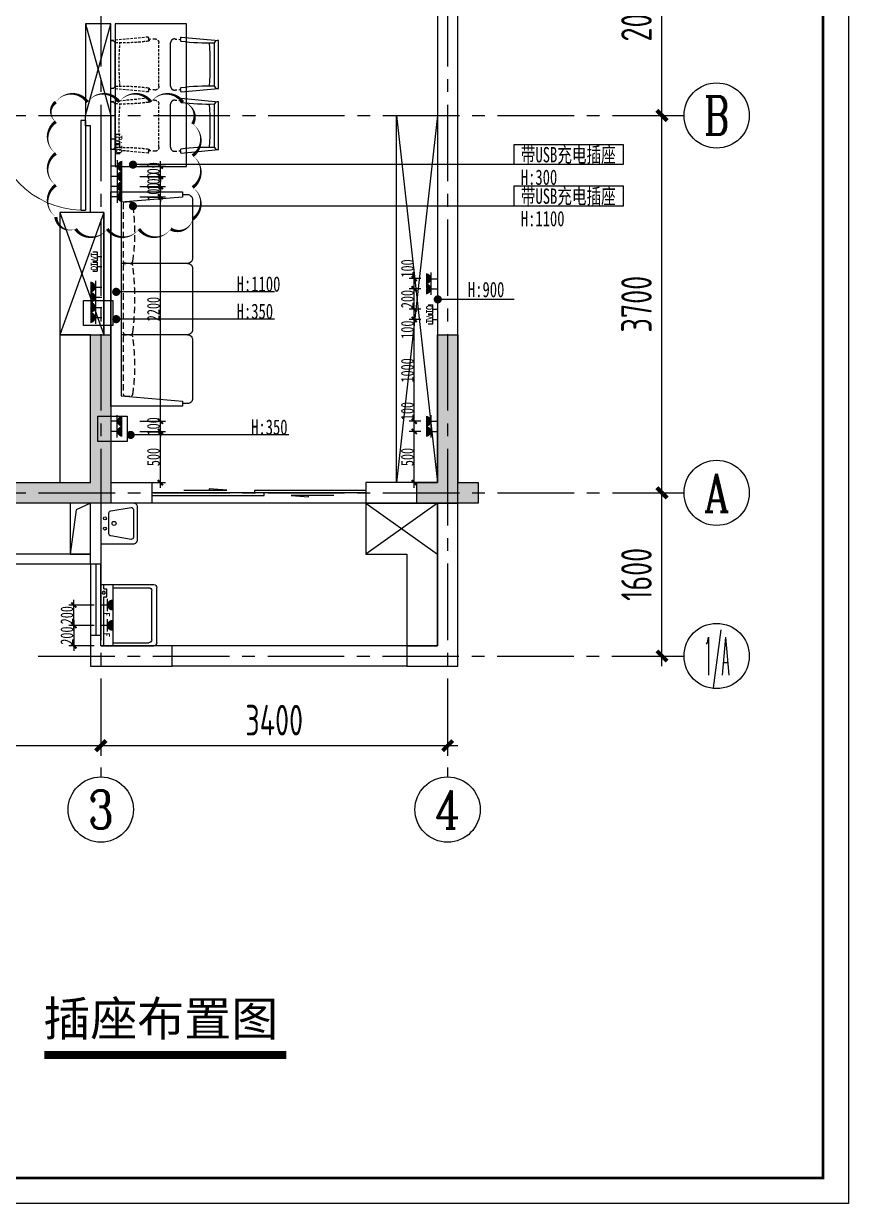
# Model space of a CAD drawing. Header units: millimetres. Extents: x -133666 to 880576, y -269375 to 86941.
# Drawn here: x 29117 to 37204, y -186999 to -175430 of the extents above; entities that cross this region are included whole.
import ezdxf
from ezdxf.enums import TextEntityAlignment as Align

# ---------------------------------------------------------------- set-up
doc = ezdxf.new("R2010")
doc.units = ezdxf.units.MM
doc.header["$LTSCALE"] = 1000
for name, pattern in [('CENTER', [50.8, 31.75, -6.35, 6.35, -6.35]), ('CENTER2', [1.125, 0.75, -0.125, 0.125, -0.125]), ('DASH', [0.35, 0.25, -0.1]), ('DASHED', [19.05, 12.7, -6.35]), ('TRATTEGGIATA2', [0.375, 0.25, -0.125])]:
    doc.linetypes.add(name, pattern=pattern)
doc.layers.get('0').update_dxf_attribs({"linetype": 'CONTINUOUS'})
doc.layers.get('Defpoints').update_dxf_attribs({"color": 6, "linetype": 'CONTINUOUS'})
for name, color, linetype in [('6#轴网(1-4)20181120$0$11 12 17 18 19 20 21 22-ZW$0$AXIS_轴号_A', 8, 'CONTINUOUS'), ('6#轴网(1-4)20181120$0$11 12 17 18 19 20 21 22-ZW$0$AXIS_轴文_A', 8, 'CONTINUOUS'), ('6#轴网(1-4)20181120$0$AXIS_TEXT', 8, 'CONTINUOUS'), ('A-FUR', 8, 'CONTINUOUS'), ('A-Lvtry', 5, 'CONTINUOUS'), ('A-洞口', 105, 'CONTINUOUS'), ('AE-FLOR', 151, 'CONTINUOUS'), ('AXIS', 253, 'CENTER'), ('BORDER', 7, 'CONTINUOUS'), ('DIM', 3, 'CONTINUOUS'), ('M-机电点位(布局空间)', 7, 'CONTINUOUS'), ('P-活动家具', 146, 'CONTINUOUS'), ('PUB_HATCH', 8, 'CONTINUOUS'), ('PUB_TEXT', 7, 'CONTINUOUS'), ('WALL', 2, 'CONTINUOUS'), ('WINDOW', 4, 'CONTINUOUS'), ('剪力墙', 6, 'CONTINUOUS'), ('家具', 8, 'CONTINUOUS'), ('栏杆', 142, 'CONTINUOUS')]:
    doc.layers.add(name, color=color, linetype=linetype)
doc.layers.add('S-ANNO-REVS', color=1, linetype='CONTINUOUS', true_color=0xff0000, plot=False)
doc.styles.add('6#轴网(1-4)20181120$0$11 12 17 18 19 20 21 22-ZW$0$_TCH_AXIS', font='COMPLEX', dxfattribs={"bigfont": 'GBCBIG'})
doc.styles.add('6#轴网(1-4)20181120$0$COMPLEX', font='COMPLEX')
doc.styles.add('DIM', font='', dxfattribs={"width": 0.7})
doc.styles.add('HZ', font='romans.shx', dxfattribs={"width": 0.9, "bigfont": 'bzhz.shx'})
doc.styles.add('ZZ', font='tssdeng.shx', dxfattribs={"width": 0.7, "bigfont": 'tssdchn.shx'})
doc.styles.add('黑体', font='simhei.ttf')
doc.styles.get('DIM').set_extended_font_data('SimSun')
doc.dimstyles.new('TSSD_100_100', dxfattribs={"dimtxt": 300, "dimasz": 100, "dimexe": 100, "dimexo": 250, "dimgap": 100, "dimtad": 1, "dimdec": 0, "dimzin": 0, "dimdsep": 46, "dimtxsty": 'ZZ', "dimblk": 'ARCHTICK', "dimcen": 0, "dimdle": 100, "dimclrd": 256, "dimclrt": 7, "dimadec": 0, "dimazin": 0, "dimtfac": 1, "dimtdec": 0, "dimtix": 1, "dimtmove": 2, "dimatfit": 3, "dimfxl": 0, "dimtolj": 1, "dimtzin": 0, "dimarcsym": 0})
doc.dimstyles.new('金螳螂1-50', dxfattribs={"dimscale": 50, "dimtxt": 2.5, "dimasz": 1, "dimexe": 1, "dimexo": 1, "dimgap": 0.1, "dimtad": 1, "dimdec": 0, "dimrnd": 5, "dimzin": 0, "dimdsep": 46, "dimtxsty": 'DIM', "dimblk": 'ARCHTICK', "dimcen": 2, "dimdle": 1, "dimclrd": 254, "dimclre": 254, "dimclrt": 30, "dimadec": 0, "dimazin": 0, "dimtfac": 1, "dimtdec": 0, "dimtix": 1, "dimtmove": 2, "dimatfit": 3, "dimldrblk": 'A', "dimfxl": 0, "dimtolj": 1, "dimtzin": 0, "dimarcsym": 0})

# ---------------------------------------------------------------- blocks, each defined once
blk = doc.blocks.new('6#轴网(1-4)20181120$0$_AXISO')
at = {"color": 8}
blk.add_circle((0, 0), 0.5, dxfattribs=at)
at = {"layer": '6#轴网(1-4)20181120$0$AXIS_TEXT', "color": 8, "style": '6#轴网(1-4)20181120$0$COMPLEX', "width": 1.041667}
blk.add_attdef('A', text='', height=0.56, dxfattribs=at).set_placement((-0.25, -0.28), (0.25, -0.28), align=Align.FIT)
blk = doc.blocks.new('_ArchTick')
at = {"color": 0, "linetype": 'ByBlock', "const_width": 0.4}
blk.add_lwpolyline([(-0.5, -0.5), (0.5, 0.5)], dxfattribs=at)
blk = doc.blocks.new('*D350')
at = {"layer": 'Defpoints', "color": 0}
for p in [(3400, -1600), (0, -1725), (3400, -2379)]:
    blk.add_point(p, dxfattribs=at)
at = {"layer": 'DIM', "color": 0, "lineweight": -2}
for p, q in [((3400, -1850), (3400, -2479)), ((0, -1975), (0, -2479))]:
    blk.add_line(p, q, dxfattribs=at)
at = {"layer": 'DIM', "lineweight": -2}
blk.add_line((-100, -2379), (3500, -2379), dxfattribs=at)
at = {"layer": 'DIM', "lineweight": -2, "xscale": 100, "yscale": 100, "zscale": 100, "rotation": 180}
blk.add_blockref('_ArchTick', (0, -2379), dxfattribs=at)
at = {"layer": 'DIM', "lineweight": -2, "xscale": 100, "yscale": 100, "zscale": 100}
blk.add_blockref('_ArchTick', (3400, -2379), dxfattribs=at)
at = {"layer": 'DIM', "color": 7, "insert": (1700, -2129), "char_height": 300, "attachment_point": 5, "style": 'ZZ'}
blk.add_mtext('\\A1;3400', dxfattribs=at)
blk = doc.blocks.new('*D351')
at = {"layer": 'Defpoints', "color": 0}
for p in [(3400, -1600), (6800, -1600), (6800, -2379)]:
    blk.add_point(p, dxfattribs=at)
at = {"layer": 'DIM', "color": 0, "lineweight": -2}
for p, q in [((3400, -1850), (3400, -2479)), ((6800, -1850), (6800, -2479))]:
    blk.add_line(p, q, dxfattribs=at)
at = {"layer": 'DIM', "lineweight": -2}
blk.add_line((3300, -2379), (6900, -2379), dxfattribs=at)
at = {"layer": 'DIM', "lineweight": -2, "xscale": 100, "yscale": 100, "zscale": 100, "rotation": 180}
blk.add_blockref('_ArchTick', (3400, -2379), dxfattribs=at)
at = {"layer": 'DIM', "lineweight": -2, "xscale": 100, "yscale": 100, "zscale": 100}
blk.add_blockref('_ArchTick', (6800, -2379), dxfattribs=at)
at = {"layer": 'DIM', "color": 7, "insert": (5100, -2129), "char_height": 300, "attachment_point": 5, "style": 'ZZ'}
blk.add_mtext('\\A1;3400', dxfattribs=at)
blk = doc.blocks.new('*D355')
at = {"layer": 'Defpoints', "color": 0}
for p in [(8739, 100), (8902, 100), (8739, -1500)]:
    blk.add_point(p, dxfattribs=at)
at = {"layer": 'DIM', "lineweight": -2}
blk.add_line((8902, -1600), (8902, 200), dxfattribs=at)
at = {"layer": 'DIM', "color": 0, "lineweight": -2}
for p, q in [((8989, 100), (9002, 100)), ((8989, -1500), (9002, -1500))]:
    blk.add_line(p, q, dxfattribs=at)
at = {"layer": 'DIM', "lineweight": -2, "xscale": 100, "yscale": 100, "zscale": 100}
for p, rotation in [((8902, 100), 90), ((8902, -1500), 270)]:
    blk.add_blockref('_ArchTick', p, dxfattribs=dict(at, rotation=rotation))
at = {"layer": 'DIM', "color": 7, "insert": (8652, -700), "char_height": 300, "attachment_point": 5, "rotation": 90, "style": 'ZZ'}
blk.add_mtext('\\A1;1600', dxfattribs=at)
blk = doc.blocks.new('*D356')
at = {"layer": 'Defpoints', "color": 0}
for p in [(8739, 3800), (8902, 3800), (8739, 100)]:
    blk.add_point(p, dxfattribs=at)
at = {"layer": 'DIM', "lineweight": -2}
blk.add_line((8902, 0), (8902, 3900), dxfattribs=at)
at = {"layer": 'DIM', "color": 0, "lineweight": -2}
for p, q in [((8989, 3800), (9002, 3800)), ((8989, 100), (9002, 100))]:
    blk.add_line(p, q, dxfattribs=at)
at = {"layer": 'DIM', "lineweight": -2, "xscale": 100, "yscale": 100, "zscale": 100}
for p, rotation in [((8902, 3800), 90), ((8902, 100), 270)]:
    blk.add_blockref('_ArchTick', p, dxfattribs=dict(at, rotation=rotation))
at = {"layer": 'DIM', "color": 7, "insert": (8652, 1950), "char_height": 300, "attachment_point": 5, "rotation": 90, "style": 'ZZ'}
blk.add_mtext('\\A1;3700', dxfattribs=at)
blk = doc.blocks.new('*D357')
at = {"layer": 'Defpoints', "color": 0}
for p in [(8739, 5800), (8902, 5800), (8739, 3800)]:
    blk.add_point(p, dxfattribs=at)
at = {"layer": 'DIM', "lineweight": -2}
blk.add_line((8902, 3700), (8902, 5900), dxfattribs=at)
at = {"layer": 'DIM', "color": 0, "lineweight": -2}
for p, q in [((8989, 5800), (9002, 5800)), ((8989, 3800), (9002, 3800))]:
    blk.add_line(p, q, dxfattribs=at)
at = {"layer": 'DIM', "lineweight": -2, "xscale": 100, "yscale": 100, "zscale": 100}
for p, rotation in [((8902, 5800), 90), ((8902, 3800), 270)]:
    blk.add_blockref('_ArchTick', p, dxfattribs=dict(at, rotation=rotation))
at = {"layer": 'DIM', "color": 7, "insert": (8652, 4800), "char_height": 300, "attachment_point": 5, "rotation": 90, "style": 'ZZ'}
blk.add_mtext('\\A1;2000', dxfattribs=at)
blk = doc.blocks.new('A$C68CA6050')
blk.add_wipeout([(0, 850), (2100, 850), (2100, 150), (2075, 150), (2075, 100), (2072, 83), (2060, 65), (2040, 52), (2025, 50), (1450, 50), (1437, 52), (1423, 58), (1415, 65), (1407, 74), (1403, 82), (1400, 100), (1398, 86), (1395, 79), (1391, 71), (1380, 60), (1364, 52), (1350, 50), (750, 50), (733, 53), (725, 57), (715, 65), (708, 73), (703, 82), (701, 89), (700, 100), (698, 86), (694, 77), (691, 71), (685, 65), (677, 58), (670, 54), (650, 50), (641, 50), (75, 50), (58, 53), (40, 65), (32, 75), (26, 89), (25, 100), (25, 150), (0, 150)]).translate(0, 0, 0).dxf.layer = 'P-活动家具'
at = {"layer": 'P-活动家具', "elevation": 0}
blk.add_lwpolyline([(1050, 50), (1043, 50), (750, 50, -0.414214), (700, 100, -0.414214), (650, 50), (75, 50, -0.414214), (25, 100), (25, 150), (0, 150), (0, 850), (1050, 850), (2100, 850), (2100, 150), (2075, 150), (2075, 100, -0.414214), (2025, 50), (1450, 50, -0.414214), (1400, 100, -0.414214), (1350, 50), (1057, 50)], format="xyb", close=True, dxfattribs=at)
for points in [[(0, 850), (2100, 850), (2100, 150), (2050, 150), (2000, 750), (100, 750), (50, 150), (0, 150), (0, 850)], [(700, 100), (700, 750)], [(1400, 100), (1400, 750)]]:
    blk.add_lwpolyline(points, dxfattribs=at)
at = {"layer": 'P-活动家具', "color": 251, "linetype": 'DASHED', "ltscale": 0.005, "elevation": 0}
for points in [[(103, 729, -0.008996), (692, 729, -0.12873), (695, 650, -0.310462), (679, 636, -0.072657), (116, 636, -0.310462), (101, 650, -0.12873), (103, 729, -0.746294)], [(1392, 729, 0.007743), (708, 729, 0.12873), (705, 650, 0.310462), (721, 636, 0.062134), (1379, 636, 0.310462), (1395, 650, 0.12873), (1392, 729, 0.746294)], [(1996, 729, 0.009023), (1409, 729, 0.12873), (1406, 650, 0.310462), (1422, 636, 0.072882), (1983, 636, 0.310462), (1999, 650, 0.12873), (1996, 729, 0.746294)]]:
    blk.add_lwpolyline(points, format="xyb", dxfattribs=at)
blk = doc.blocks.new('$DorLib2D$00000131')
at = {"color": 0, "linetype": 'Continuous'}
for p, q in [((0.15, 0.125), (0.2319, 0.1973)), ((0.2319, 0.1973), (0.2319, 0.125)), ((-0.5, 0.125), (-0.5, 0)), ((0.0192, 0.125), (-0.5, 0.125)), ((0.0192, 0), (0.0192, 0.125)), ((0.35, 0.125), (0.15, 0.125)), ((-0.5, 0), (0.0192, 0)), ((-0.024, 0), (0.5, 0)), ((-0.024, -0.125), (-0.024, 0)), ((0.5, 0), (0.5, -0.125)), ((-0.35, -0.125), (-0.15, -0.125)), ((-0.2319, -0.1973), (-0.2319, -0.125)), ((-0.15, -0.125), (-0.2319, -0.1973)), ((0.5, -0.125), (-0.024, -0.125))]:
    blk.add_line(p, q, dxfattribs=at)
blk = doc.blocks.new('$DorLib2D$00000001')
for p, q in [((0.45, 0.975), (0.5, 0.975)), ((0.45, 0), (0.45, 0.975)), ((0.5, 0), (0.5, 0.975)), ((0.5, 0), (0.45, 0))]:
    blk.add_line(p, q)
at = {"lineweight": 13}
blk.add_arc((0.475, 0), 0.975, 91.4693, 180, dxfattribs=at)
blk = doc.blocks.new('B20190310213323')
at = {"layer": 'PUB_HATCH'}
for points in [[(3400, 200), (3400, 1650), (3600, 1650), (3600, 0), (2500, 0), (2500, 200)], [(6600, 0), (6600, 200), (6800, 200), (6800, 1650), (7000, 1650), (7000, 200), (7200, 200), (7200, 0)]]:
    blk.add_hatch(color=256, dxfattribs=at).paths.add_polyline_path(points)
at = {"layer": 'A-洞口'}
blk.add_lwpolyline([(3200, 0), (3200, -500), (3400, -500), (3400, 0)], close=True, dxfattribs=at)
blk.add_lwpolyline([(3400, 0), (3257, -66), (3200, -500)], dxfattribs=at)
at = {"layer": 'AE-FLOR'}
for points in [[(3400, -600), (3400, -1300)], [(3500, -1300), (3500, -600)], [(6500, -1400), (4200, -1400)], [(6500, -1600), (4200, -1600)]]:
    blk.add_lwpolyline(points, dxfattribs=at)
at = {"layer": 'WALL'}
for p, q in [((3530, 2850), (3530, 1650)), ((3600, 2850), (3600, 1650))]:
    blk.add_line(p, q, dxfattribs=at)
for points in [[(7000, 100), (7000, 9000), (6700, 9000), (6700, 8800), (6800, 8800), (6800, 200), (6100, 200), (6100, 0), (6800, 0), (6800, -1400), (6500, -1400), (6500, -1600), (7000, -1600)], [(3500, -1400), (3500, -1300), (3400, -1300), (3400, -1600), (4200, -1600), (4200, -1400)]]:
    blk.add_lwpolyline(points, close=True, dxfattribs=at)
for points in [[(3400, 2850), (3400, 3700), (3350, 3700), (3350, 3800), (3600, 3800), (3600, 2850)], [(3530, 2850), (3400, 2850), (3400, 2850)], [(3600, 1650), (3600, 200), (4000, 200), (4000, 0), (3500, 0), (3500, -600), (3400, -600), (3400, 0), (2500, 0), (2500, 0), (2500, 200), (2500, 200), (2500, 200), (3400, 200), (3400, 1650)], [(3400, 1650), (3530, 1650)]]:
    blk.add_lwpolyline(points, dxfattribs=at)
at = {"layer": 'WINDOW'}
blk.add_line((6100, 0), (4000, 0), dxfattribs=at)
at = {"layer": '剪力墙', "elevation": 0}
blk.add_lwpolyline([(3400, 200), (3400, 1650), (3600, 1650), (3600, 0), (2500, 0), (2500, 200)], close=True, dxfattribs=at)
for points in [[(6600, 0), (6600, 200), (6800, 200), (6800, 1650), (7000, 1650), (7000, 200), (7200, 200), (7200, 0), (6600, 0), (7000, 0)], [(3600, 200), (3600, 200)]]:
    blk.add_lwpolyline(points, dxfattribs=at)
at = {"layer": '栏杆'}
for points in [[(3400, -500), (2200, -500)], [(3400, -600), (2200, -600)]]:
    blk.add_lwpolyline(points, dxfattribs=at)
at = {"layer": 'WINDOW', "xscale": -900, "yscale": 900, "zscale": -900, "rotation": 180}
blk.add_blockref('$DorLib2D$00000001', (2900, 3750), dxfattribs=at)
at = {"layer": 'WINDOW', "xscale": -2100, "yscale": 200, "zscale": 2100}
blk.add_blockref('$DorLib2D$00000131', (5050, 100), dxfattribs=at)
blk = doc.blocks.new('chair4')
at = {"linetype": 'DASH', "ltscale": 200}
for p, q in [((-426, 250), (-410, 249)), ((-470, 211), (-470, -211)), ((-426, -250), (-410, -249))]:
    blk.add_line(p, q, dxfattribs=at)
at = {"ltscale": 20}
for p, q in [((-389, 247), (-372, 245)), ((-365, 269), (0, 234)), ((0, 234), (0, -234)), ((-40, 214), (-40, -214)), ((-389, -247), (-372, -245)), ((-365, -269), (0, -234))]:
    blk.add_line(p, q, dxfattribs=at)
at = {"linetype": 'DASH', "ltscale": 200, "extrusion": (0, 0, -1)}
for centre, start_param, end_param in [((-430, 211), 3.926991, 5.586837), ((-430, -211), 2.267145, 3.926991)]:
    blk.add_ellipse(centre, major_axis=(28.3, 28.3), ratio=1, start_param=start_param, end_param=end_param, dxfattribs=at)
at = {"ltscale": 20, "extrusion": (0, 0, -1)}
for centre, major_axis, ratio, start_param, end_param in [((-366, 237), (5.66, -5.66), 1, 0.914477, 2.702691), ((-440, 264), (50.3, 50.3), 1, 0.774487, 1.131895), ((-365, 265), (2.83, 2.83), 1, 3.91608, 5.586837), ((-6, 198), (26.3, 26.3), 1, 4.375488, 5.671939), ((-125, 1886), (-1792, 85), 0.932857, 4.621064, 4.803714), ((-2033, -2), (-3, 2384), 0.819086, 1.481782, 1.659811), ((-366, -237), (5.66, 5.66), 1, 3.580494, 5.368708), ((-125, -1886), (1792, 85), 0.932857, 4.621064, 4.803714), ((-6, -198), (26.3, 26.3), 1, 2.182042, 3.478494), ((-440, -264), (50.3, -50.3), 1, -1.131895, -0.774487), ((-365, -265), (2.83, -2.83), 1, 0.696349, 2.367105)]:
    blk.add_ellipse(centre, major_axis=major_axis, ratio=ratio, start_param=start_param, end_param=end_param, dxfattribs=at)
blk = doc.blocks.new('222')
at = {"linetype": 'TRATTEGGIATA2', "ltscale": 0.1}
for p, q in [((131, 375), (166, 740)), ((669, 375), (634, 740)), ((731, 375), (766, 740)), ((1269, 375), (1234, 740)), ((153, 351), (155, 368)), ((647, 351), (645, 368)), ((753, 351), (755, 368)), ((1247, 351), (1245, 368)), ((150, 314), (151, 330)), ((189, 270), (611, 270)), ((650, 314), (649, 330)), ((750, 314), (751, 330)), ((789, 270), (1211, 270)), ((1250, 314), (1249, 330))]:
    blk.add_line(p, q, dxfattribs=at)
at = {"ltscale": 20}
for p, q in [((166, 740), (634, 740)), ((186, 700), (614, 700)), ((766, 740), (1234, 740)), ((786, 700), (1214, 700))]:
    blk.add_line(p, q, dxfattribs=at)
blk.add_lwpolyline([(0, 0), (1400, 0), (1400, 700), (0, 700)], close=True)
at = {"ltscale": 20, "extrusion": (0, 0, -1)}
for centre, start_param, end_param in [((202, 734), 4.375488, 5.671939), ((598, 734), 2.182042, 3.478494), ((802, 734), 4.375488, 5.671939), ((1198, 734), 2.182042, 3.478494)]:
    blk.add_ellipse(centre, major_axis=(-26.3, 26.3), ratio=1, start_param=start_param, end_param=end_param, dxfattribs=at)
at = {"linetype": 'TRATTEGGIATA2', "ltscale": 0.1, "extrusion": (0, 0, -1)}
for centre, major_axis, ratio, start_param, end_param in [((-1486, 615), (85, 1792), 0.932857, 1.479471, 1.662121), ((2286, 615), (-85, 1792), 0.932857, 4.621064, 4.803714), ((-886, 615), (85, 1792), 0.932857, 1.479471, 1.662121), ((2886, 615), (-85, 1792), 0.932857, 4.621064, 4.803714), ((402, -1293), (2384, 3), 0.819086, 4.623375, 4.801403), ((1002, -1293), (2384, 3), 0.819086, 4.623375, 4.801403), ((135, 375), (-2.83, 2.83), 1, 3.91608, 5.586837), ((136, 300), (-50.3, 50.3), 1, 0.774487, 1.131895), ((163, 374), (5.66, 5.66), 1, 0.914477, 2.702691), ((637, 374), (-5.66, 5.66), 1, 3.580494, 5.368708), ((664, 300), (50.3, 50.3), 1, -1.131895, -0.774487), ((665, 375), (2.83, 2.83), 1, 0.696349, 2.367105), ((735, 375), (-2.83, 2.83), 1, 3.91608, 5.586837), ((736, 300), (-50.3, 50.3), 1, 0.774487, 1.131895), ((763, 374), (5.66, 5.66), 1, 0.914477, 2.702691), ((1237, 374), (-5.66, 5.66), 1, 3.580494, 5.368708), ((1264, 300), (50.3, 50.3), 1, -1.131895, -0.774487), ((1265, 375), (2.83, 2.83), 1, 0.696349, 2.367105), ((189, 310), (-28.3, 28.3), 1, 3.926991, 5.586837), ((611, 310), (-28.3, 28.3), 1, 2.267145, 3.926991), ((789, 310), (-28.3, 28.3), 1, 3.926991, 5.586837), ((1211, 310), (-28.3, 28.3), 1, 2.267145, 3.926991)]:
    blk.add_ellipse(centre, major_axis=major_axis, ratio=ratio, start_param=start_param, end_param=end_param, dxfattribs=at)
at = {"xscale": -1, "rotation": 90}
for p in [(400, -314), (1000, -314)]:
    blk.add_blockref('chair4', p, dxfattribs=at)
blk = doc.blocks.new('__附着_A10-SGT-95户型_TEN24QEP_设计区$0$A-Toilet-9')
for p, q in [((-300, 0), (-300, 520)), ((-270, 550), (270, 550)), ((-270, 120), (-270, 470)), ((-240, 500), (240, 500)), ((270, 120), (270, 470)), ((300, 0), (300, 520)), ((-300, 120), (300, 120)), ((-300, 30), (180, 30)), ((-300, 0), (300, 0)), ((180, 60), (260, 60)), ((180, 30), (180, 60)), ((260, 30), (260, 60)), ((260, 30), (300, 30))]:
    blk.add_line(p, q)
blk.add_circle((220, 30), 15)
for centre, start, end in [((-270, 520), 90, 180), ((-240, 470), 90, 180), ((240, 470), 0, 90), ((270, 520), 0, 90)]:
    blk.add_arc(centre, 30, start, end)
blk = doc.blocks.new('__附着_A10-SGT-95户型_TEN24QEP_设计区$0$A-Kitchen-9')
at = {"ltscale": 0.6}
blk.add_line((400, -320), (400, 0), dxfattribs=at)
blk.add_lwpolyline([(400, 0), (0, 0), (0, -320, 0.414214), (40, -360), (360, -360, 0.414214), (400, -320)], format="xyb", dxfattribs=at)
blk.add_lwpolyline([(400, 0), (0, 0), (0, -320, 0.414214), (40, -360), (360, -360, 0.414214), (400, -320)], format="xyb", dxfattribs=at)
blk.add_lwpolyline([(323, -97), (356, -297, -0.463455), (336, -320), (64, -320, -0.463455), (44, -297), (77, -97, -0.366629), (97, -80), (303, -80, -0.366629)], format="xyb", close=True, dxfattribs=at)
blk.add_lwpolyline([(323, -97), (356, -297, -0.463455), (336, -320), (64, -320, -0.463455), (44, -297), (77, -97, -0.366629), (97, -80), (303, -80, -0.366629)], format="xyb", close=True, dxfattribs=at)
for centre, radius in [((150, -40), 15), ((200, -130), 20), ((250, -40), 15)]:
    blk.add_circle(centre, radius, dxfattribs=at)
blk = doc.blocks.new('B20190319225928')
at = {"layer": 'BORDER'}
blk.add_lwpolyline([(0, 0), (0, 29700), (42000, 29700), (42000, 0)], close=True, dxfattribs=at)
at = {"layer": 'BORDER', "const_width": 50}
blk.add_lwpolyline([(2500, 500), (2500, 29200), (41500, 29200), (41500, 500)], close=True, dxfattribs=at)
blk = doc.blocks.new('墙面安装电脑信息插座')
at = {"linetype": 'Continuous'}
for p, q in [((-40, 80), (-40, 40)), ((-40, 40), (40, 40)), ((0, 40), (0, 0)), ((40, 80), (40, 40))]:
    blk.add_line(p, q, dxfattribs=at)
at = {"style": 'HZ', "width": 0.8}
blk.add_text('TO', height=50, dxfattribs=at).set_placement((0, 70), align=Align.MIDDLE)
blk = doc.blocks.new('墙面安装电视插座')
at = {"linetype": 'Continuous'}
for p, q in [((-40, 80), (-40, 40)), ((-40, 40), (40, 40)), ((0, 40), (0, 0)), ((40, 80), (40, 40))]:
    blk.add_line(p, q, dxfattribs=at)
at = {"style": 'HZ', "width": 0.8}
blk.add_text('TV', height=50, dxfattribs=at).set_placement((0, 70), align=Align.MIDDLE)
blk = doc.blocks.new('二极 三极单相插座  暗装')
for p, q in [((-54, 55), (54, 55)), ((0, 55), (0, 0))]:
    blk.add_line(p, q)
at = {"const_width": 47.2}
blk.add_lwpolyline([(24, 101, -0.414214), (0, 78, -0.414214), (-24, 101, -0.414214)], format="xyb", dxfattribs=at)
blk = doc.blocks.new('墙面防潮插座 暗装')
for p, q in [((-54, 55), (54, 55)), ((0, 55), (0, 0))]:
    blk.add_line(p, q)
at = {"const_width": 47.2}
blk.add_lwpolyline([(24, 101, -0.414214), (0, 78, -0.414214), (-24, 101, -0.414214)], format="xyb", dxfattribs=at)
at = {"style": 'HZ', "width": 0.9}
blk.add_text('F', height=50, dxfattribs=at).set_placement((83, 53), align=Align.MIDDLE)
blk = doc.blocks.new('*D847')
at = {"layer": 'Defpoints', "color": 0}
for p in [(29874, -181331), (29610, -181531), (29874, -181531)]:
    blk.add_point(p, dxfattribs=at)
at = {"layer": 'DIM', "color": 254, "lineweight": -2}
for p, q in [((29810, -181331), (29560, -181331)), ((29610, -181281), (29610, -181581)), ((29810, -181531), (29560, -181531))]:
    blk.add_line(p, q, dxfattribs=at)
at = {"layer": 'DIM', "color": 254, "lineweight": -2, "xscale": 50, "yscale": 50, "zscale": 50}
for p, rotation in [((29610, -181331), 90), ((29610, -181531), 270)]:
    blk.add_blockref('_ArchTick', p, dxfattribs=dict(at, rotation=rotation))
at = {"layer": 'DIM', "color": 30, "insert": (29542, -181431), "char_height": 125, "attachment_point": 5, "rotation": 90, "style": 'DIM'}
blk.add_mtext('\\A1;200', dxfattribs=at)
blk = doc.blocks.new('A')
for p, q in [((-0.37, 0), (-2.13, 0)), ((-1.44, 1.15), (-1.09, 1.44)), ((-1.44, 1.15), (-0.37, 0)), ((-1.44, -1.15), (-0.37, 0)), ((-1.09, 1.44), (0, 0)), ((-1.09, -1.44), (0, 0)), ((-1.44, -1.15), (-1.09, -1.44))]:
    blk.add_line(p, q)
for points in [[(-1.44, 1.15), (-1.09, 1.44), (-0.37, 0), (0, 0)], [(-1.44, -1.15), (-1.09, -1.44), (-0.37, 0), (0, 0)]]:
    blk.add_solid(points)
blk = doc.blocks.new('*D848')
at = {"layer": 'Defpoints', "color": 0}
for p in [(29610, -181131), (29874, -181131), (29874, -181331)]:
    blk.add_point(p, dxfattribs=at)
at = {"layer": 'DIM', "color": 254, "lineweight": -2}
for p, q in [((29810, -181131), (29560, -181131)), ((29610, -181381), (29610, -181081)), ((29810, -181331), (29560, -181331))]:
    blk.add_line(p, q, dxfattribs=at)
at = {"layer": 'DIM', "color": 254, "lineweight": -2, "xscale": 50, "yscale": 50, "zscale": 50}
for p, rotation in [((29610, -181131), 90), ((29610, -181331), 270)]:
    blk.add_blockref('_ArchTick', p, dxfattribs=dict(at, rotation=rotation))
at = {"layer": 'DIM', "color": 30, "insert": (29542, -181231), "char_height": 125, "attachment_point": 5, "rotation": 90, "style": 'DIM'}
blk.add_mtext('\\A1;200', dxfattribs=at)
blk = doc.blocks.new('*D849')
at = {"layer": 'Defpoints', "color": 0}
for p in [(29974, -179429), (30458, -179429), (29974, -179931)]:
    blk.add_point(p, dxfattribs=at)
at = {"layer": 'DIM', "color": 254, "lineweight": -2}
for p, q in [((30458, -179981), (30458, -179379)), ((30258, -179429), (30508, -179429)), ((30258, -179931), (30508, -179931))]:
    blk.add_line(p, q, dxfattribs=at)
at = {"layer": 'DIM', "color": 254, "lineweight": -2, "xscale": 50, "yscale": 50, "zscale": 50}
for p, rotation in [((30458, -179429), 90), ((30458, -179931), 270)]:
    blk.add_blockref('_ArchTick', p, dxfattribs=dict(at, rotation=rotation))
at = {"layer": 'DIM', "color": 30, "insert": (30390, -179680), "char_height": 125, "attachment_point": 5, "rotation": 90, "style": 'DIM'}
blk.add_mtext('\\A1;500', dxfattribs=at)
blk = doc.blocks.new('*D850')
at = {"layer": 'Defpoints', "color": 0}
for p in [(29974, -179329), (30458, -179329), (29974, -179429)]:
    blk.add_point(p, dxfattribs=at)
at = {"layer": 'DIM', "color": 254, "lineweight": -2}
for p, q in [((30458, -179329), (30458, -179279)), ((30258, -179329), (30508, -179329)), ((30458, -179429), (30458, -179329)), ((30258, -179429), (30508, -179429)), ((30458, -179429), (30458, -179479))]:
    blk.add_line(p, q, dxfattribs=at)
at = {"layer": 'DIM', "color": 254, "lineweight": -2, "xscale": 50, "yscale": 50, "zscale": 50}
for p, rotation in [((30458, -179329), 270), ((30458, -179429), 90)]:
    blk.add_blockref('_ArchTick', p, dxfattribs=dict(at, rotation=rotation))
at = {"layer": 'DIM', "color": 30, "insert": (30390, -179379), "char_height": 125, "attachment_point": 5, "rotation": 90, "style": 'DIM'}
blk.add_mtext('\\A1;100', dxfattribs=at)
blk = doc.blocks.new('*D851')
at = {"layer": 'Defpoints', "color": 0}
for p in [(32947, -179429), (33061, -179429), (32974, -179931)]:
    blk.add_point(p, dxfattribs=at)
at = {"layer": 'DIM', "color": 254, "lineweight": -2}
for p, q in [((32947, -179981), (32947, -179379)), ((33011, -179429), (32897, -179429)), ((32947, -179931), (32897, -179931))]:
    blk.add_line(p, q, dxfattribs=at)
at = {"layer": 'DIM', "color": 254, "lineweight": -2, "xscale": 50, "yscale": 50, "zscale": 50}
for p, rotation in [((32947, -179429), 90), ((32947, -179931), 270)]:
    blk.add_blockref('_ArchTick', p, dxfattribs=dict(at, rotation=rotation))
at = {"layer": 'DIM', "color": 30, "insert": (32880, -179680), "char_height": 125, "attachment_point": 5, "rotation": 90, "style": 'DIM'}
blk.add_mtext('\\A1;500', dxfattribs=at)
blk = doc.blocks.new('*D852')
at = {"layer": 'Defpoints', "color": 0}
for p in [(32947, -179329), (33061, -179329), (33061, -179429)]:
    blk.add_point(p, dxfattribs=at)
at = {"layer": 'DIM', "color": 254, "lineweight": -2}
for p, q in [((32947, -179479), (32947, -179279)), ((33011, -179329), (32897, -179329)), ((33011, -179429), (32897, -179429))]:
    blk.add_line(p, q, dxfattribs=at)
at = {"layer": 'DIM', "color": 254, "lineweight": -2, "xscale": 50, "yscale": 50, "zscale": 50}
for p, rotation in [((32947, -179329), 90), ((32947, -179429), 270)]:
    blk.add_blockref('_ArchTick', p, dxfattribs=dict(at, rotation=rotation))
at = {"layer": 'DIM', "color": 30, "insert": (32880, -179229), "char_height": 125, "attachment_point": 5, "rotation": 90, "style": 'DIM'}
blk.add_mtext('\\A1;100', dxfattribs=at)
blk = doc.blocks.new('*D853')
at = {"layer": 'Defpoints', "color": 0}
for p in [(32947, -178331), (33061, -178331), (33061, -179329)]:
    blk.add_point(p, dxfattribs=at)
at = {"layer": 'DIM', "color": 254, "lineweight": -2}
for p, q in [((33011, -178331), (32897, -178331)), ((32947, -179379), (32947, -178281)), ((33011, -179329), (32897, -179329))]:
    blk.add_line(p, q, dxfattribs=at)
at = {"layer": 'DIM', "color": 254, "lineweight": -2, "xscale": 50, "yscale": 50, "zscale": 50}
for p, rotation in [((32947, -178331), 90), ((32947, -179329), 270)]:
    blk.add_blockref('_ArchTick', p, dxfattribs=dict(at, rotation=rotation))
at = {"layer": 'DIM', "color": 30, "insert": (32880, -178830), "char_height": 125, "attachment_point": 5, "rotation": 90, "style": 'DIM'}
blk.add_mtext('\\A1;1000', dxfattribs=at)
blk = doc.blocks.new('*D854')
at = {"layer": 'Defpoints', "color": 0}
for p in [(32947, -178231), (33061, -178231), (33061, -178331)]:
    blk.add_point(p, dxfattribs=at)
at = {"layer": 'DIM', "color": 254, "lineweight": -2}
for p, q in [((33011, -178231), (32897, -178231)), ((32947, -178381), (32947, -178181)), ((33011, -178331), (32897, -178331))]:
    blk.add_line(p, q, dxfattribs=at)
at = {"layer": 'DIM', "color": 254, "lineweight": -2, "xscale": 50, "yscale": 50, "zscale": 50}
for p, rotation in [((32947, -178231), 90), ((32947, -178331), 270)]:
    blk.add_blockref('_ArchTick', p, dxfattribs=dict(at, rotation=rotation))
at = {"layer": 'DIM', "color": 30, "insert": (32880, -178431), "char_height": 125, "attachment_point": 5, "rotation": 90, "style": 'DIM'}
blk.add_mtext('\\A1;100', dxfattribs=at)
blk = doc.blocks.new('*D855')
at = {"layer": 'Defpoints', "color": 0}
for p in [(32947, -178031), (33061, -178031), (33061, -178231)]:
    blk.add_point(p, dxfattribs=at)
at = {"layer": 'DIM', "color": 254, "lineweight": -2}
for p, q in [((33011, -178031), (32897, -178031)), ((32947, -178281), (32947, -177981)), ((33011, -178231), (32897, -178231))]:
    blk.add_line(p, q, dxfattribs=at)
at = {"layer": 'DIM', "color": 254, "lineweight": -2, "xscale": 50, "yscale": 50, "zscale": 50}
for p, rotation in [((32947, -178031), 90), ((32947, -178231), 270)]:
    blk.add_blockref('_ArchTick', p, dxfattribs=dict(at, rotation=rotation))
at = {"layer": 'DIM', "color": 30, "insert": (32880, -178131), "char_height": 125, "attachment_point": 5, "rotation": 90, "style": 'DIM'}
blk.add_mtext('\\A1;200', dxfattribs=at)
blk = doc.blocks.new('*D856')
at = {"layer": 'Defpoints', "color": 0}
for p in [(32947, -177931), (33061, -177931), (33061, -178031)]:
    blk.add_point(p, dxfattribs=at)
at = {"layer": 'DIM', "color": 254, "lineweight": -2}
for p, q in [((32947, -178081), (32947, -177881)), ((33011, -177931), (32897, -177931)), ((33011, -178031), (32897, -178031))]:
    blk.add_line(p, q, dxfattribs=at)
at = {"layer": 'DIM', "color": 254, "lineweight": -2, "xscale": 50, "yscale": 50, "zscale": 50}
for p, rotation in [((32947, -177931), 90), ((32947, -178031), 270)]:
    blk.add_blockref('_ArchTick', p, dxfattribs=dict(at, rotation=rotation))
at = {"layer": 'DIM', "color": 30, "insert": (32880, -177831), "char_height": 125, "attachment_point": 5, "rotation": 90, "style": 'DIM'}
blk.add_mtext('\\A1;100', dxfattribs=at)
blk = doc.blocks.new('*D861')
at = {"layer": 'Defpoints', "color": 0}
for p in [(29974, -177128), (30458, -177128), (29974, -179329)]:
    blk.add_point(p, dxfattribs=at)
at = {"layer": 'DIM', "color": 254, "lineweight": -2}
for p, q in [((30458, -179379), (30458, -177078)), ((30258, -177128), (30508, -177128)), ((30258, -179329), (30508, -179329))]:
    blk.add_line(p, q, dxfattribs=at)
at = {"layer": 'DIM', "color": 254, "lineweight": -2, "xscale": 50, "yscale": 50, "zscale": 50}
for p, rotation in [((30458, -177128), 90), ((30458, -179329), 270)]:
    blk.add_blockref('_ArchTick', p, dxfattribs=dict(at, rotation=rotation))
at = {"layer": 'DIM', "color": 30, "insert": (30390, -178229), "char_height": 125, "attachment_point": 5, "rotation": 90, "style": 'DIM'}
blk.add_mtext('\\A1;2200', dxfattribs=at)
blk = doc.blocks.new('*D862')
at = {"layer": 'Defpoints', "color": 0}
for p in [(29974, -177028), (30458, -177028), (29974, -177128)]:
    blk.add_point(p, dxfattribs=at)
at = {"layer": 'DIM', "color": 254, "lineweight": -2}
for p, q in [((30458, -177028), (30458, -176978)), ((30258, -177028), (30508, -177028)), ((30458, -177128), (30458, -177028)), ((30258, -177128), (30508, -177128)), ((30458, -177128), (30458, -177178))]:
    blk.add_line(p, q, dxfattribs=at)
at = {"layer": 'DIM', "color": 254, "lineweight": -2, "xscale": 50, "yscale": 50, "zscale": 50}
for p, rotation in [((30458, -177028), 270), ((30458, -177128), 90)]:
    blk.add_blockref('_ArchTick', p, dxfattribs=dict(at, rotation=rotation))
at = {"layer": 'DIM', "color": 30, "insert": (30390, -177078), "char_height": 125, "attachment_point": 5, "rotation": 90, "style": 'DIM'}
blk.add_mtext('\\A1;100', dxfattribs=at)
blk = doc.blocks.new('*D863')
at = {"layer": 'Defpoints', "color": 0}
for p in [(29974, -176928), (30458, -176928), (29974, -177028)]:
    blk.add_point(p, dxfattribs=at)
at = {"layer": 'DIM', "color": 254, "lineweight": -2}
for p, q in [((30458, -176928), (30458, -176878)), ((30258, -176928), (30508, -176928)), ((30458, -177028), (30458, -176928)), ((30258, -177028), (30508, -177028)), ((30458, -177028), (30458, -177078))]:
    blk.add_line(p, q, dxfattribs=at)
at = {"layer": 'DIM', "color": 254, "lineweight": -2, "xscale": 50, "yscale": 50, "zscale": 50}
for p, rotation in [((30458, -176928), 270), ((30458, -177028), 90)]:
    blk.add_blockref('_ArchTick', p, dxfattribs=dict(at, rotation=rotation))
at = {"layer": 'DIM', "color": 30, "insert": (30390, -176978), "char_height": 125, "attachment_point": 5, "rotation": 90, "style": 'DIM'}
blk.add_mtext('\\A1;100', dxfattribs=at)
blk = doc.blocks.new('*D864')
at = {"layer": 'Defpoints', "color": 0}
for p in [(29974, -176828), (30458, -176828), (29974, -176928)]:
    blk.add_point(p, dxfattribs=at)
at = {"layer": 'DIM', "color": 254, "lineweight": -2}
for p, q in [((30258, -176828), (30508, -176828)), ((30458, -176828), (30458, -176778)), ((30458, -176928), (30458, -176828)), ((30258, -176928), (30508, -176928)), ((30458, -176928), (30458, -176978))]:
    blk.add_line(p, q, dxfattribs=at)
at = {"layer": 'DIM', "color": 254, "lineweight": -2, "xscale": 50, "yscale": 50, "zscale": 50}
for p, rotation in [((30458, -176828), 270), ((30458, -176928), 90)]:
    blk.add_blockref('_ArchTick', p, dxfattribs=dict(at, rotation=rotation))
at = {"layer": 'DIM', "color": 30, "insert": (30390, -176878), "char_height": 125, "attachment_point": 5, "rotation": 90, "style": 'DIM'}
blk.add_mtext('\\A1;100', dxfattribs=at)
blk = doc.blocks.new('B20190222125856')
at = {"layer": 'AXIS', "linetype": 'CENTER2'}
for p, q in [((3400, 11781), (3400, -2685.7)), ((6800, 11781), (6800, -2685.7)), ((-2834.7, 3800), (9118.1, 3800)), ((-2834.7, 100), (9118.1, 100)), ((2786.3, -1500), (9118.1, -1500))]:
    blk.add_line(p, q, dxfattribs=at)
at = {"layer": '6#轴网(1-4)20181120$0$11 12 17 18 19 20 21 22-ZW$0$AXIS_轴号_A', "color": 6}
ref = blk.add_blockref('6#轴网(1-4)20181120$0$_AXISO', (9438.1, 3800), dxfattribs=dict(at, xscale=640, yscale=640, zscale=640))
ref.add_attrib('A', 'B', dxfattribs={"layer": '6#轴网(1-4)20181120$0$11 12 17 18 19 20 21 22-ZW$0$AXIS_轴文_A', "height": 372.8, "style": '6#轴网(1-4)20181120$0$11 12 17 18 19 20 21 22-ZW$0$_TCH_AXIS', "width": 0.823529}).set_placement((9313.9, 3613.6), (9562.4, 3613.6), align=Align.FIT)
ref = blk.add_blockref('6#轴网(1-4)20181120$0$_AXISO', (9438.1, 100), dxfattribs=dict(at, xscale=640, yscale=640, zscale=640))
ref.add_attrib('A', 'A', dxfattribs={"layer": '6#轴网(1-4)20181120$0$11 12 17 18 19 20 21 22-ZW$0$AXIS_轴文_A', "height": 372.8, "style": '6#轴网(1-4)20181120$0$11 12 17 18 19 20 21 22-ZW$0$_TCH_AXIS', "width": 0.777778}).set_placement((9313.9, -86.4), (9562.4, -86.4), align=Align.FIT)
ref = blk.add_blockref('6#轴网(1-4)20181120$0$_AXISO', (9438.1, -1500), dxfattribs=dict(at, xscale=640, yscale=640, zscale=640))
ref.add_attrib('A', '1/A', dxfattribs={"layer": '6#轴网(1-4)20181120$0$11 12 17 18 19 20 21 22-ZW$0$AXIS_轴文_A', "height": 372.76, "style": '6#轴网(1-4)20181120$0$11 12 17 18 19 20 21 22-ZW$0$_TCH_AXIS', "width": 0.254545}).set_placement((9313.9, -1686.4), (9562.4, -1686.4), align=Align.FIT)
at = {"layer": '6#轴网(1-4)20181120$0$11 12 17 18 19 20 21 22-ZW$0$AXIS_轴号_A'}
ref = blk.add_blockref('6#轴网(1-4)20181120$0$_AXISO', (3400, -3005.7), dxfattribs=dict(at, xscale=640, yscale=640, zscale=640))
ref.add_attrib('A', '3', dxfattribs={"layer": '6#轴网(1-4)20181120$0$11 12 17 18 19 20 21 22-ZW$0$AXIS_轴文_A', "height": 372.8, "style": '6#轴网(1-4)20181120$0$11 12 17 18 19 20 21 22-ZW$0$_TCH_AXIS'}).set_placement((3275.7, -3192.1), (3524.3, -3192.1), align=Align.FIT)
ref = blk.add_blockref('6#轴网(1-4)20181120$0$_AXISO', (6800, -3005.7), dxfattribs=dict(at, xscale=640, yscale=640, zscale=640))
ref.add_attrib('A', '4', dxfattribs={"layer": '6#轴网(1-4)20181120$0$11 12 17 18 19 20 21 22-ZW$0$AXIS_轴文_A', "height": 372.8, "style": '6#轴网(1-4)20181120$0$11 12 17 18 19 20 21 22-ZW$0$_TCH_AXIS', "width": 0.875}).set_placement((6675.7, -3192.1), (6924.3, -3192.1), align=Align.FIT)
at = {"layer": 'DIM'}
for base, p1, p2, picture, middle in [((8902.1, 5800), (8738.9, 3800), (8738.9, 5800), '*D357', (8652.1, 4800)), ((8902.1, 3800), (8738.9, 100), (8738.9, 3800), '*D356', (8652.1, 1950)), ((8902.1, 100), (8738.9, -1500), (8738.9, 100), '*D355', (8652.1, -700))]:
    dim = blk.add_linear_dim(base=base, p1=p1, p2=p2, angle=90, dimstyle='TSSD_100_100', dxfattribs=at)
    dim.commit()
    dim.dimension.update_dxf_attribs({"geometry": picture, "text_midpoint": middle})
for base, p1, p2, picture, middle in [((3400, -2379.1), (0, -1724.9), (3400, -1600), '*D350', (1700, -2129.1)), ((6800, -2379.1), (3400, -1600), (6800, -1600), '*D351', (5100, -2129.1))]:
    dim = blk.add_linear_dim(base=base, p1=p1, p2=p2, dimstyle='TSSD_100_100', dxfattribs=at)
    dim.commit()
    dim.dimension.update_dxf_attribs({"geometry": picture, "text_midpoint": middle})

msp = doc.modelspace()

# ---------------------------------------------------------------- linework, layer by layer
at = {"layer": 'A-FUR'}
for p, q in [((32774, -176331.2), (33174, -179931.2)), ((33174, -176331.2), (32774, -179931.2))]:
    msp.add_line(p, q, dxfattribs=at)
msp.add_lwpolyline([(32774, -176331.2), (33174, -176331.2), (33174, -179931.2), (32774, -179931.2)], close=True, dxfattribs=at)
at = {"layer": '栏杆'}
msp.add_lwpolyline([(29824, -180731.2), (29824, -181431.2)], dxfattribs=at)

# ---------------------------------------------------------------- block references
at = {"layer": 'DIM'}
msp.add_blockref('B20190222125856', (26474, -180131.2), dxfattribs=at)

# ---------------------------------------------------------------- texts
at = {"layer": 'PUB_TEXT', "style": '黑体'}
msp.add_text('插座布置图', height=337.59, dxfattribs=at).set_placement((29310.9, -185355.9))

# ---------------------------------------------------------------- next in the draw order: block references
at = {"layer": 'P-活动家具', "rotation": 90}
msp.add_blockref('A$C68CA6050', (30824, -179181.2, 0), dxfattribs=at)

# ---------------------------------------------------------------- next in the draw order: block references
at = {"layer": 'WALL'}
msp.add_blockref('B20190310213323', (26374, -180131.2), dxfattribs=at)

# ---------------------------------------------------------------- next in the draw order: linework, layer by layer
at = {"layer": 'A-FUR'}
for p, q in [((29724, -176331.2), (29974, -175431.2)), ((29724, -175431.2), (29974, -176331.2)), ((33174, -180131.2), (32474, -180631.2)), ((32474, -180131.2), (33174, -180631.2))]:
    msp.add_line(p, q, dxfattribs=at)
for points in [[(29974, -176331.2), (29974, -175431.2), (29724, -175431.2), (29724, -176331.2)], [(32474, -180131.2), (32474, -180631.2), (32874, -180631.2), (32874, -181531.2), (33174, -181531.2), (33174, -180131.2)]]:
    msp.add_lwpolyline(points, close=True, dxfattribs=at)
at = {"layer": 'DIM'}
for points in [[(29704.6, -178144.2), (29991.5, -178144.2), (29991.5, -178391.6), (29704.6, -178391.6)], [(29846.3, -179279.4), (30133.3, -179279.4), (30133.3, -179526.8), (29846.3, -179526.8)]]:
    msp.add_lwpolyline(points, close=True, dxfattribs=at)
at = {"layer": 'PUB_TEXT'}
for p, q in [((33927.8, -176813.3), (30189.3, -176813.3)), ((33927.8, -177219.6), (30189.3, -177219.6)), ((31576.6, -178060.3), (30025.2, -178060.3)), ((33927.8, -178134.5), (33177.9, -178134.5)), ((31576.6, -178328), (30025.2, -178328)), ((31718.4, -179463.2), (30166.9, -179463.2))]:
    msp.add_line(p, q, dxfattribs=at)
for points in [[(33927.8, -176813.3), (33927.8, -176614.4), (34996.1, -176614.4), (34996.1, -176813.3)], [(33927.8, -177219.6), (33927.8, -177020.8), (34996.1, -177020.8), (34996.1, -177219.6)]]:
    msp.add_lwpolyline(points, close=True, dxfattribs=at)
at = {"layer": 'PUB_TEXT', "const_width": 40}
for points in [[(30189.3, -176833.3, -1), (30189.3, -176793.3, -1)], [(30189.3, -177239.6, -1), (30189.3, -177199.6, -1)], [(30025.2, -178080.3, -1), (30025.2, -178040.3, -1)], [(33177.9, -178154.5, -1), (33177.9, -178114.5, -1)], [(30025.2, -178348, -1), (30025.2, -178308, -1)], [(30166.9, -179483.2, -1), (30166.9, -179443.2, -1)]]:
    msp.add_lwpolyline(points, format="xyb", close=True, dxfattribs=at)
at = {"layer": 'PUB_TEXT', "const_width": 80}
msp.add_lwpolyline([(29319.2, -185543.8), (31693.7, -185543.8)], dxfattribs=at)
at = {"layer": 'S-ANNO-REVS'}
msp.add_lwpolyline([(29433.5, -176199.6, 0, 31.1, -0.5205671), (29744.5, -176199.6, 0, 31.1, -0.5205671), (30055.5, -176199.6, 0, 31.1, -0.5205671), (30366.6, -176199.6, 0, 31.1, -0.5205671), (30677.6, -176199.6, 0, 31.1, -0.5205671), (30774, -176414.3, 0, 31.1, -0.5205671), (30774, -176725.3, 0, 31.1, -0.5205671), (30774, -177036.3, 0, 31.1, -0.5205671), (30774, -177347.4, 0, 31.1, -0.5205671), (30559.3, -177443.7, 0, 31.1, -0.5205671), (30248.3, -177443.7, 0, 31.1, -0.5205671), (29937.3, -177443.7, 0, 31.1, -0.5205671), (29626.2, -177443.7, 0, 31.1, -0.5205671), (29433.5, -177325.5, 0, 31.1, -0.5205671), (29433.5, -177014.4, 0, 31.1, -0.5205671), (29433.5, -176703.4, 0, 31.1, -0.5205671), (29433.5, -176392.4, 0, 31.1, -0.5205671)], format="xyseb", close=True, dxfattribs=at)
at = {"layer": '家具', "ltscale": 0.2}
for p, q in [((29474, -177281.2), (29904, -178481.2)), ((29904, -177281.2), (29474, -178481.2))]:
    msp.add_line(p, q, dxfattribs=at)
for points in [[(29904, -177281.2), (29474, -177281.2), (29474, -178481.2), (29904, -178481.2)], [(29474, -179931.2), (29774, -179931.2), (29774, -178481.2), (29474, -178481.2)]]:
    msp.add_lwpolyline(points, close=True, dxfattribs=at)

# ---------------------------------------------------------------- next in the draw order: block references
at = {"layer": 'A-FUR', "rotation": 90}
msp.add_blockref('222', (30714, -176831.2), dxfattribs=at)
at = {"layer": 'A-Lvtry', "rotation": 90}
msp.add_blockref('__附着_A10-SGT-95户型_TEN24QEP_设计区$0$A-Kitchen-9', (29874, -180531.2), dxfattribs=at)
at = {"layer": 'A-Lvtry', "extrusion": (0, 0, -1), "zscale": -1, "rotation": 90}
msp.add_blockref('__附着_A10-SGT-95户型_TEN24QEP_设计区$0$A-Toilet-9', (-29874, -181231.2), dxfattribs=at)
at = {"layer": 'M-机电点位(布局空间)', "color": 7, "zscale": 1.111111111111111}
for name, p, xscale, yscale, rotation in [('墙面安装电视插座', (29974, -176563.3), 1.111111111124046, 1.111111111124046, 270), ('墙面安装电脑信息插座', (29974, -176663.3), 1.111111111124046, 1.111111111124046, 270), ('二极 三极单相插座  暗装', (29974, -176828.3), 1.111111111124046, 1.111111111124046, 270), ('二极 三极单相插座  暗装', (29974, -176928.3), 1.111111111124046, 1.111111111124046, 270), ('二极 三极单相插座  暗装', (29974, -177028.3), 1.111111111124046, 1.111111111124046, 270), ('二极 三极单相插座  暗装', (29974, -177128.3), 1.111111111124046, 1.111111111124046, 270), ('墙面安装电视插座', (29883.6, -177713.3), -1.111111111124046, 1.111111111124046, 90), ('墙面安装电脑信息插座', (29883.6, -177813.3), -1.111111111124046, 1.111111111124046, 90), ('二极 三极单相插座  暗装', (33174, -177931.2), 1.111111111124046, 1.111111111109494, 90), ('二极 三极单相插座  暗装', (29883.6, -178013.3), -1.111111111124046, 1.111111111124046, 90), ('二极 三极单相插座  暗装', (33174, -178031.2), 1.111111111124046, 1.111111111109494, 90), ('二极 三极单相插座  暗装', (29883.6, -178113.3), -1.111111111124046, 1.111111111124046, 90), ('二极 三极单相插座  暗装', (29883.6, -178213.3), -1.111111111124046, 1.111111111124046, 90), ('二极 三极单相插座  暗装', (29883.6, -178313.3), -1.111111111124046, 1.111111111124046, 90), ('墙面安装电脑信息插座', (33174, -178231.2), 1.111111111124046, 1.111111111109494, 90), ('墙面安装电视插座', (33174, -178331.2), 1.111111111124046, 1.111111111109494, 90), ('二极 三极单相插座  暗装', (29974, -179329.2), -1.111111111124046, 1.111111111124046, 270), ('二极 三极单相插座  暗装', (33174, -179329.2), 1.111111111124046, 1.111111111109494, 90), ('二极 三极单相插座  暗装', (29974, -179429.2), -1.111111111124046, 1.111111111124046, 270), ('二极 三极单相插座  暗装', (33174, -179429.2), 1.111111111124046, 1.111111111109494, 90), ('墙面防潮插座 暗装', (29874, -181131.2), 1.111111111124046, 1.111111111109494, 270), ('墙面防潮插座 暗装', (29874, -181331.2), 1.111111111124046, 1.111111111109494, 270)]:
    msp.add_blockref(name, p, dxfattribs=dict(at, xscale=xscale, yscale=yscale, rotation=rotation))
at = {"layer": 'WALL', "xscale": 0.5, "yscale": 0.5, "zscale": 0.5, "rotation": 270}
msp.add_blockref('B20190319225928', (22353.8, -165998.5), dxfattribs=at)

# ---------------------------------------------------------------- next in the draw order: texts
at = {"layer": 'PUB_TEXT', "style": '黑体', "width": 0.7}
for s, p in [('带USB充电插座', (33992.1, -176790.5)), ('H:300', (33992.1, -177011.2)), ('带USB充电插座', (33992.1, -177196.9)), ('H:1100', (33992.1, -177417.6)), ('H:1100', (31206.2, -178058.3)), ('H:900', (33473.4, -178112.5)), ('H:350', (31206.2, -178326)), ('H:350', (31347.9, -179461.2))]:
    msp.add_text(s, height=150, dxfattribs=at).set_placement(p)

# ---------------------------------------------------------------- next in the draw order: dimensions: what is measured, and where the dimension line sits
at = {"layer": 'DIM'}
for base, p1, p2, picture, middle in [((30457.5, -176828.3), (29974, -176928.3), (29974, -176828.3), '*D864', (30390, -176878.3)), ((30457.5, -176928.3), (29974, -177028.3), (29974, -176928.3), '*D863', (30390, -176978.3)), ((30457.5, -177028.3), (29974, -177128.3), (29974, -177028.3), '*D862', (30390, -177078.3)), ((30457.5, -177128.3), (29974, -179329.2), (29974, -177128.3), '*D861', (30390, -178228.7)), ((32947, -178031.2), (33061.3, -178231.2), (33061.3, -178031.2), '*D855', (32879.5, -178131.2)), ((32947, -178331.2), (33061.3, -179329.2), (33061.3, -178331.2), '*D853', (32879.5, -178830.2)), ((30457.5, -179329.2), (29974, -179429.2), (29974, -179329.2), '*D850', (30390, -179379.2)), ((30457.5, -179429.2), (29974, -179931.2), (29974, -179429.2), '*D849', (30390, -179680.2)), ((32947, -179429.2), (32974, -179931.2), (33061.3, -179429.2), '*D851', (32879.5, -179680.2)), ((29609.6, -181131.2), (29874, -181331.2), (29874, -181131.2), '*D848', (29542.1, -181231.2)), ((29609.6, -181531.2), (29874, -181331.2), (29874, -181531.2), '*D847', (29542.1, -181431.2))]:
    dim = msp.add_linear_dim(base=base, p1=p1, p2=p2, angle=90, dimstyle='金螳螂1-50', dxfattribs=at)
    dim.commit()
    dim.dimension.update_dxf_attribs({"geometry": picture, "text_midpoint": middle})
for base, p1, p2, picture, middle in [((32947, -177931.2), (33061.3, -178031.2), (33061.3, -177931.2), '*D856', (32879.5, -177831)), ((32947, -178231.2), (33061.3, -178331.2), (33061.3, -178231.2), '*D854', (32879.5, -178431.5)), ((32947, -179329.2), (33061.3, -179429.2), (33061.3, -179329.2), '*D852', (32879.5, -179228.9))]:
    dim = msp.add_linear_dim(base=base, p1=p1, p2=p2, angle=90, dimstyle='金螳螂1-50', dxfattribs=at)
    dim.commit()
    dim.dimension.update_dxf_attribs({"geometry": picture, "text_midpoint": middle, "dimtype": 160})

doc.saveas('drawing.dxf')
